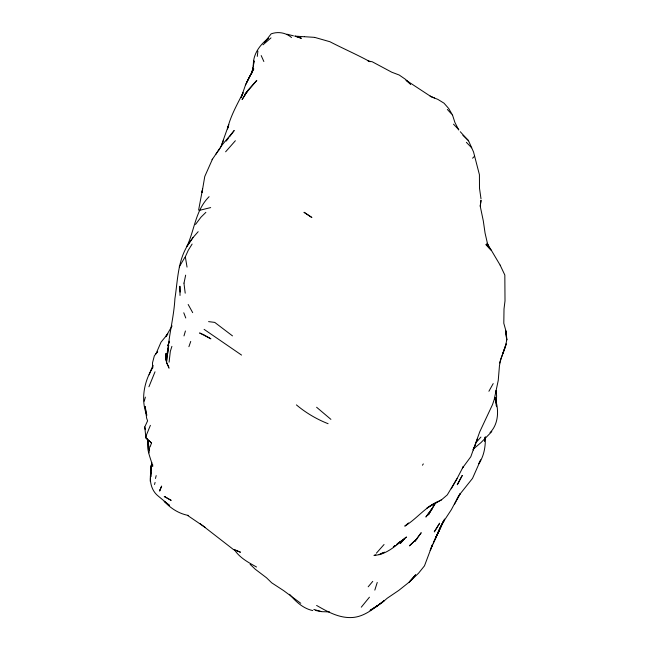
<?xml version="1.0" encoding="UTF-8"?>
<svg xmlns="http://www.w3.org/2000/svg" width="650" height="650" viewBox="0 0 650 650"><rect width="100%" height="100%" fill="white"/><g stroke="black" fill="none" stroke-linecap="round" stroke-linejoin="round"><path stroke-width="0.97" d="M485.314 436.694C485.648 446.184 484.209 455.707 478.831 463.71L480.691 459.907L472.526 478.376L458.876 495.495L451.384 509.641L442.618 523.014L443.974 520.707L439.497 529.368L436.873 535.113L441.025 526.191L430.194 550.396L432.526 544.464L424.483 565.849L418.567 573.186L409.264 582.075L398.799 590.387L387.262 598.195L382.111 602.615L370.061 610.415L377.13 605.938C369.947 611.544 361.944 616.793 352.609 617.5C339.454 618.418 327.559 611.78 316.599 605.426M496.291 402.797L496.616 395.793L496.137 391.032M165.718 359.775L166.026 353.454L165.718 359.775L169.041 368.306M168.878 367.234L166.473 362.757L167.928 348.993M166.473 362.757L167.343 351.739L168.561 346.889M147.834 441.651C146.502 450.344 150.735 458.242 152.709 466.359L152.661 464.49M253.386 66.007C252.728 54.494 259.675 44.964 268.409 38.261L264.526 42.356L271.164 33.849C278.111 31.33 285.927 32.671 291.525 37.529M150.426 371.109L152.636 368.062L152.912 365.381L149.183 374.766M168.001 350.147L167.619 353.657C168.748 335.197 173.916 317.184 174.907 298.691C177.621 281.271 177.661 262.762 186.648 247.008M257.286 56.404L257.896 51.074M253.435 65.845L254.069 60.881L252.021 72.459L249.299 77.114L253.768 68.827L245.554 84.825L241.109 97.728L243.076 92.731C237.177 104.479 230.49 116.017 227.476 128.968L228.776 124.662L220.878 146.876M148.98 452.863L149.329 450.174L148.176 441.691M480.253 206.107L481.024 200.241L480.228 206.156L483.299 220.886L485.062 233.066L487.37 243.124L489.157 247.78M500.151 265.143L504.831 275.039L505.009 300.869L504.01 308.969L503.807 323.286L506.285 332.248L506.724 339.942L505.505 346.621L500.931 358.808L499.476 365.552L498.249 380.388L494.163 399.701L492.521 404.592L479.741 431.819L470.803 456.747L462.386 468.13L463.223 466.668L457.031 478.628L447.289 494.878L441.529 499.817L427.034 507.951L433.948 503.62C423.191 509.706 415.366 519.724 404.771 526.142L408.541 522.966M198.591 210.169L202.597 188.955L202.053 192.392M484.965 437.564L484.429 441.236L485.062 437.726M202.061 192.311L204.766 176.483L212.428 159.193M169.089 362.188L170.316 351.358L171.901 346.352M151.824 462.516L150.735 468.39L150.784 476.905L150.889 471.997C149.24 480.569 151.052 490.409 158.21 496.064L169.366 505.318L164.174 501.304C170.706 508.414 179.018 513.776 188.622 515.483M168.293 347.506L168.707 345.329L168.317 347.165M184.023 283.059L185.648 275.161M377.244 582.433L374.822 590.111M155.082 482.406L154.521 484.486M252.021 72.459L253.094 67.779L251.412 74.173M155.472 478.465L156.187 475.597M144.243 401.196L145.381 397.126M183.982 335.912L185.429 330.964M209.072 196.649L208.91 196.885C195.382 210.486 194.643 229.994 186.851 246.512L192.961 237.616L198.161 231.693M188.898 346.686L190.734 341.429M150.118 446.924L151.515 442.942L145.909 437.97L144.771 426.928L147.591 420.875L146.616 418.096L145.121 406.453L146.786 415.293C140.977 400.579 143.683 383.882 151.084 370.411M499.533 363.017L506.155 343.882L502.889 353.243M221.349 146.079L223.551 139.937M169.487 341.185L167.798 345.751L169.431 341.429M477.457 438.831L473.273 450.011L474.971 445.51M150.386 425.336L146.51 434.826L145.909 437.97L151.515 442.942M155.017 371.808L148.931 386.774M443.341 521.341L435.5 538.322L444.494 519.049M434.021 541.426L442.154 523.713L438.059 532.561M185.421 256.547L188.289 250.226L192.116 244.067M433.16 543.254L436.662 535.738M245.554 84.825L249.226 77.244L246.903 82.03M457.226 498.826L460.241 493.577L454.464 504.311M172.088 325.918L165.758 336.716L167.822 333.864L161.029 342.152L155.984 353.795L157.105 352.357M488.906 391.267L493.196 383.598M451.246 488.792L457.031 478.628M400.506 543.327L402.805 540.694L400.294 543.213M179.254 266.866L185.055 257.034M435.264 503.043L428.391 514.898L436.061 502.312M218.757 150.134L219.919 148.2L212.095 159.689M215.735 154.481L222.194 144.836L234.227 130.496L229.474 136.931M422.451 465.221L423.329 463.897M187.176 245.928L192.961 237.616M226.208 141.074L228.369 138.296M195.512 224.453L201.004 217.149L205.871 212.347M361.286 607.181L369.436 597.204M157.674 351.593L154.343 355.834L152.514 362.798L152.636 368.062M384.053 544.513L376.358 553.191M480.919 437.068L475.605 443.073M372.759 581.368L368.176 586.804M490.027 432.64C498.656 424.011 499.078 409.849 495.211 398.84L496.559 406.729L496.308 404.909M225.615 151.808L235.373 140.725M491.823 431.584L480.984 442.601L473.005 449.361M472.582 158.21L474.541 156.26M271.001 37.903L263.006 44.801M375.871 554.791L373.961 555.425C387.132 554.653 396.752 544.708 406.486 537.006L396.467 544.643M394.908 545.732L393.323 546.853L394.899 545.748M396.5 544.611L402.838 540.109M399.612 542.433L404.438 539.183L397.727 543.416M382.517 552.947L379.137 554.686L384.548 552.142M441.529 499.817L434.655 503.303L437.133 502.068M199.452 210.356L210.681 207.586M329.542 611.91L321.791 611.666L315.258 610.407M304.639 36.725L314.413 37.343M304.338 36.733L295.132 36.14L301.405 38.293L294.808 36.018M183.95 283.156L185.209 293.174M208.585 321.62L214.744 322.4L232.489 335.887M286.926 34.198L293.426 35.823M314.844 37.424L329.908 41.73C343.216 48.628 356.98 54.567 370.102 61.758M368.054 60.978L372.223 61.758L391.779 72.215L399.189 75.018L405.129 79.089L410.605 84.256L406.071 80.251L431.145 96.704L437.848 99.385L444.031 103.188L448.727 108.542L452.514 115.05L447.346 109.436M313.836 609.408L320.962 611.496M312.78 610.577C303.225 608.587 295.669 601.575 289.591 594.295M202.191 334.002L199.574 332.979L210.893 338.829L203.06 334.344M434.484 98.004L430.137 96.127L431.145 96.704M328.096 423.702C316.607 419.185 305.858 412.831 296.408 404.893M256.531 567.003C248.268 562.404 239.476 557.692 234.26 549.494L240.484 552.224L233.578 549.648L200.07 523.632M187.566 515.426L205.164 527.378M204.1 329.355L241.556 355.079M300.787 603.306L283.587 590.582L271.7 582.822L266.541 577.801L255.279 569.246L250.112 564.33M316.607 407.257L330.907 419.364M462.881 135.298L468.382 140.408L473.549 152.011L479.424 174.728L479.489 188.175L480.992 198.737M466.367 142.317L471.705 147.818M453.489 124.166L458.762 129.667M460.273 131.714L468.512 140.822M500.126 265.102L491.376 250.356L485.924 244.546L491.384 250.429L487.029 243.238L488.215 245.993M188.175 304.484L192.684 312.634M458.746 129.984L454.911 122.46L452.554 115.172M261.202 55.567L263.851 61.514M183.779 312.78L185.77 317.996M147.241 438.815L149.329 450.174M144.771 426.928L145.267 429.626M185.372 257.075L187.037 267.093M496.072 390.764L496.454 393.494L496.129 390.829M496.064 403.081L495.308 397.605L495.503 400.473M506.724 339.942L505.659 330.639L506.724 339.942L506.285 332.248M180.107 292.077L179.896 286.203L180.026 295.466M150.556 475.231L150.361 481.382L150.556 475.231M150.678 472.973L150.564 475.158L151.312 465.238L150.678 472.973M159.924 490.027L159.632 491.091L161.655 486.062L159.924 490.027M462.215 475.516L457.316 484.681L462.215 475.516M244.912 94.973L242.117 99.539L248.007 90.131L256.799 80.381L244.831 94.559L247.674 90.618L244.912 94.973M439.611 523.266L434.33 531.781L439.611 523.266M421.119 532.846L414.952 541.255L421.119 532.846M432.469 508.105L425.977 516.904L432.469 508.105M415.521 574.909L409.264 582.075L415.521 574.909M417.259 538.444L409.459 545.781L417.259 538.444M384.329 600.519L376.358 606.678L384.329 600.519M164.986 496.836L164.239 496.438L171.186 500.394L164.986 496.836M311.781 217.441L304.102 212.339L311.781 217.441"/></g></svg>
